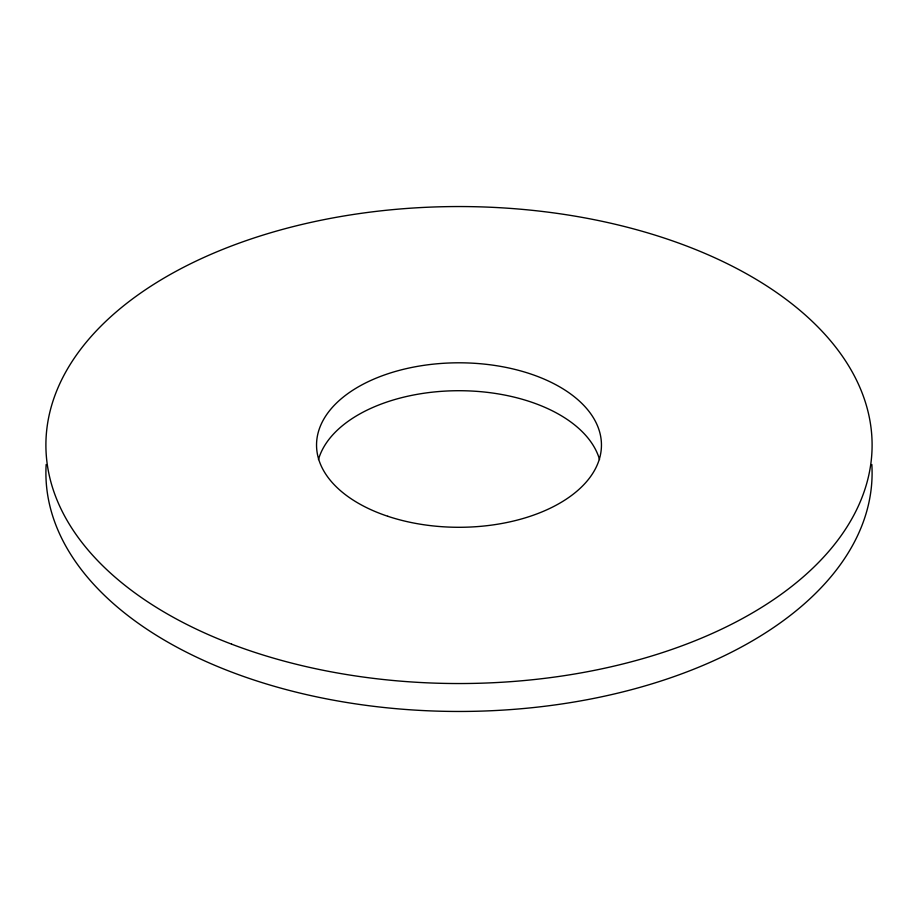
<?xml version="1.0" encoding="UTF-8"?>
<svg xmlns="http://www.w3.org/2000/svg" width="918" height="918" viewBox="0 0 918 918"><rect width="100%" height="100%" fill="white"/><g stroke="black" fill="none" stroke-linecap="round" stroke-linejoin="round"><path stroke-width="1.38" d="M871.836 464.474A413.1 238.496 0 0 1 459 711.461A413.1 238.496 0 0 1 46.164 464.474M318.454 459.562A142.451 82.241 0 0 1 459 390.712A142.451 82.241 0 0 1 599.546 459.562M231.623 644.161A413.1 238.496 0 0 0 871.377 459.172A413.1 238.496 0 0 0 274.012 231.795A413.1 238.496 0 0 0 231.623 644.161M387.775 516.272A142.451 82.241 0 0 0 601.451 445.046A142.451 82.241 0 0 0 387.775 373.821A142.451 82.241 0 0 0 387.775 516.272"/></g></svg>
